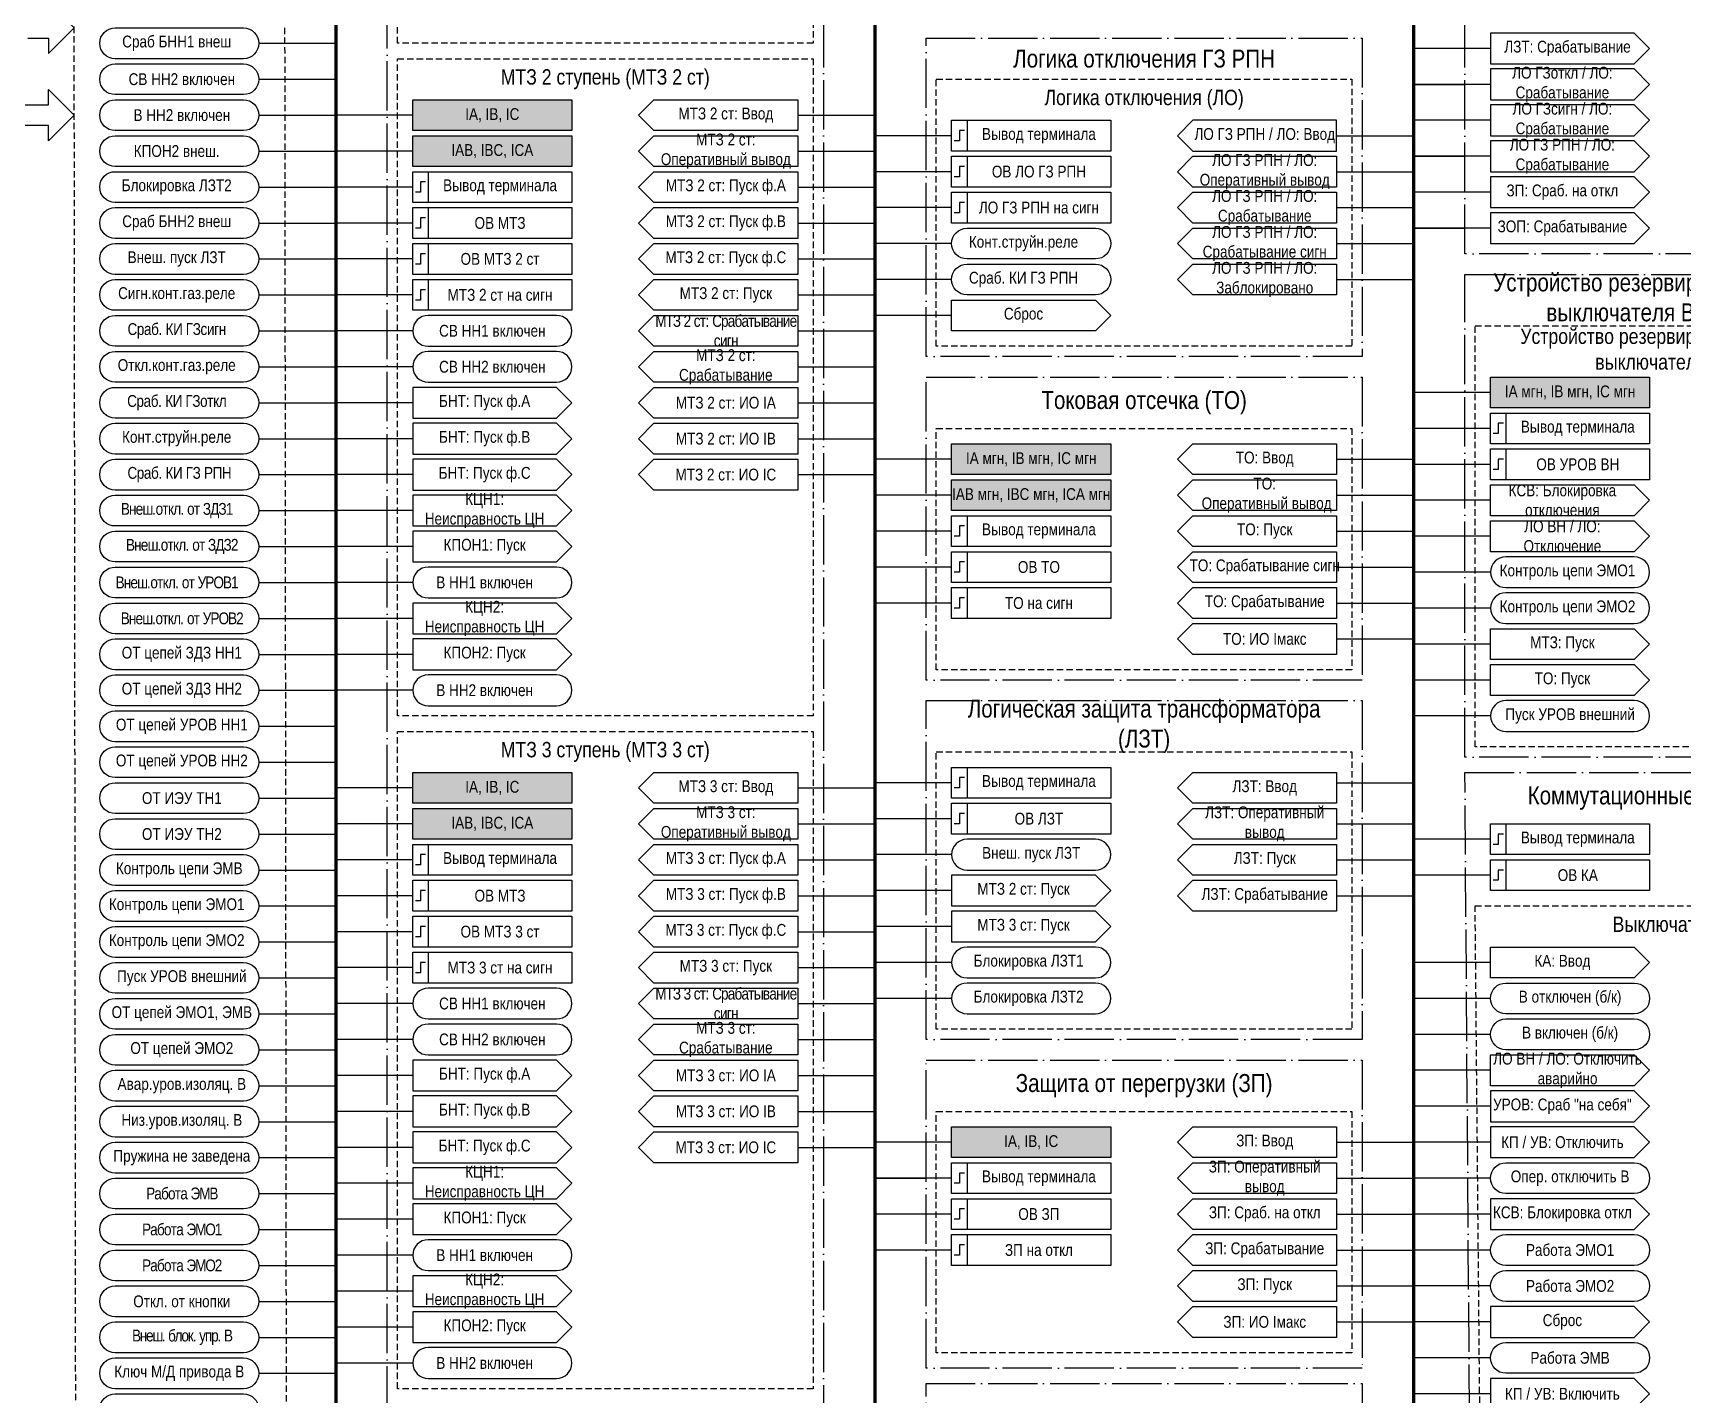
# Model space of a CAD drawing. Header units: millimetres. Extents: x -2016 to 1983, y 0 to 841.
# Drawn here: x -1825 to -1503.5, y 342.8 to 608 of the extents above; entities that cross this region are included whole.
import ezdxf

# ---------------------------------------------------------------- set-up
doc = ezdxf.new("R2010")
doc.units = ezdxf.units.MM
doc.linetypes.add('ACAD_ISO04W100', pattern=[30, 24, -3, 0, -3])
doc.linetypes.add('штриховая2', pattern=[0.375, 0.25, -0.125])
doc.layers.add('TEXT', color=7, linetype='Continuous', lineweight=25)
doc.styles.add('2.5_Gost_RD', font='ARIALN.TTF', dxfattribs={"height": 2.5})
doc.styles.add('3.5_Gost_RD', font='ARIALN.TTF', dxfattribs={"height": 3.5})

msp = doc.modelspace()

# ---------------------------------------------------------------- hatches: boundary and pattern name
at = {"ltscale": 100, "true_color": 0xef8637}
h = msp.add_hatch(color=30, dxfattribs=at)
h.dxf.hatch_style = 1
h.paths.add_polyline_path([(-1751, 595), (-1720, 595), (-1720, 589), (-1751, 589)])
h = msp.add_hatch(color=30, dxfattribs=at)
h.dxf.hatch_style = 1
h.paths.add_polyline_path([(-1751, 588), (-1720, 588), (-1720, 582), (-1751, 582)])
h = msp.add_hatch(color=30, dxfattribs=at)
h.dxf.hatch_style = 1
h.paths.add_polyline_path([(-1541, 541), (-1510, 541), (-1510, 535), (-1541, 535)])
h = msp.add_hatch(color=30, dxfattribs=at)
h.dxf.hatch_style = 1
h.paths.add_polyline_path([(-1646, 528), (-1615, 528), (-1615, 522), (-1646, 522)])
h = msp.add_hatch(color=30, dxfattribs=at)
h.dxf.hatch_style = 1
h.paths.add_polyline_path([(-1646, 521), (-1615, 521), (-1615, 515), (-1646, 515)])
h = msp.add_hatch(color=30, dxfattribs=at)
h.dxf.hatch_style = 1
h.paths.add_polyline_path([(-1751, 464), (-1720, 464), (-1720, 458), (-1751, 458)])
h = msp.add_hatch(color=30, dxfattribs=at)
h.dxf.hatch_style = 1
h.paths.add_polyline_path([(-1751, 457), (-1720, 457), (-1720, 451), (-1751, 451)])
h = msp.add_hatch(color=30, dxfattribs=at)
h.dxf.hatch_style = 1
h.paths.add_polyline_path([(-1646, 395), (-1615, 395), (-1615, 389), (-1646, 389)])

# ---------------------------------------------------------------- linework, layer by layer
at = {"lineweight": 100, "ltscale": 100}
for p, q in [((-1766, 744), (-1766, 100)), ((-1661, 744), (-1661, 100)), ((-1556, 744), (-1556, 100))]:
    msp.add_line(p, q, dxfattribs=at)
at = {"ltscale": 100}
for p, q in [((-1781, 606), (-1766, 606)), ((-1541, 605), (-1556, 605)), ((-1781, 599), (-1766, 599)), ((-1541, 598), (-1556, 598)), ((-1556, 598), (-1546, 598)), ((-1781, 592), (-1766, 592)), ((-1751, 592), (-1766, 592)), ((-1676, 592), (-1661, 592)), ((-1541, 591), (-1556, 591)), ((-1646, 588), (-1661, 588)), ((-1571, 588), (-1556, 588)), ((-1781, 585), (-1766, 585)), ((-1751, 585), (-1766, 585)), ((-1676, 585), (-1661, 585)), ((-1541, 584), (-1556, 584)), ((-1556, 584), (-1546, 584)), ((-1646, 581), (-1661, 581)), ((-1571, 581), (-1556, 581)), ((-1781, 578), (-1766, 578)), ((-1751, 578), (-1766, 578)), ((-1676, 578), (-1661, 578)), ((-1541, 577), (-1556, 577)), ((-1646, 574), (-1661, 574)), ((-1571, 574), (-1556, 574)), ((-1781, 571), (-1766, 571)), ((-1751, 571), (-1766, 571)), ((-1676, 571), (-1661, 571)), ((-1541, 570), (-1556, 570)), ((-1556, 570), (-1546, 570)), ((-1646, 567), (-1661, 567)), ((-1571, 567), (-1556, 567)), ((-1781, 564), (-1766, 564)), ((-1751, 564), (-1766, 564)), ((-1676, 564), (-1661, 564)), ((-1646, 560), (-1661, 560)), ((-1571, 560), (-1556, 560)), ((-1781, 557), (-1766, 557)), ((-1751, 557), (-1766, 557)), ((-1676, 557), (-1661, 557)), ((-1646, 553), (-1661, 553)), ((-1781, 550), (-1766, 550)), ((-1751, 550), (-1766, 550)), ((-1676, 550), (-1661, 550)), ((-1781, 543), (-1766, 543)), ((-1751, 543), (-1766, 543)), ((-1676, 543), (-1661, 543)), ((-1541, 538), (-1556, 538)), ((-1781, 536), (-1766, 536)), ((-1751, 536), (-1766, 536)), ((-1676, 536), (-1661, 536)), ((-1541, 531), (-1556, 531)), ((-1781, 529), (-1766, 529)), ((-1751, 529), (-1766, 529)), ((-1676, 529), (-1661, 529)), ((-1646, 525), (-1661, 525)), ((-1571, 525), (-1556, 525)), ((-1781, 522), (-1766, 522)), ((-1751, 522), (-1766, 522)), ((-1676, 522), (-1661, 522)), ((-1541, 524), (-1556, 524)), ((-1646, 518), (-1661, 518)), ((-1571, 518), (-1556, 518)), ((-1781, 515), (-1766, 515)), ((-1751, 515), (-1766, 515)), ((-1541, 517), (-1556, 517)), ((-1781, 508), (-1766, 508)), ((-1751, 508), (-1766, 508)), ((-1646, 511), (-1661, 511)), ((-1571, 511), (-1556, 511)), ((-1541, 510), (-1556, 510)), ((-1646, 504), (-1661, 504)), ((-1571, 504), (-1556, 504)), ((-1541, 503), (-1556, 503)), ((-1781, 501), (-1766, 501)), ((-1751, 501), (-1766, 501)), ((-1646, 497), (-1661, 497)), ((-1571, 497), (-1556, 497)), ((-1541, 496), (-1556, 496)), ((-1781, 494), (-1766, 494)), ((-1751, 494), (-1766, 494)), ((-1571, 490), (-1556, 490)), ((-1541, 489), (-1556, 489)), ((-1781, 487), (-1766, 487)), ((-1751, 487), (-1766, 487)), ((-1781, 480), (-1766, 480)), ((-1751, 480), (-1766, 480)), ((-1541, 482), (-1556, 482)), ((-1781, 473), (-1766, 473)), ((-1541, 475), (-1556, 475)), ((-1781, 466), (-1766, 466)), ((-1751, 461), (-1766, 461)), ((-1676, 461), (-1661, 461)), ((-1646, 462), (-1661, 462)), ((-1571, 462), (-1556, 462)), ((-1781, 459), (-1766, 459)), ((-1751, 454), (-1766, 454)), ((-1676, 454), (-1661, 454)), ((-1646, 455), (-1661, 455)), ((-1571, 454), (-1556, 454)), ((-1781, 452), (-1766, 452)), ((-1541, 451), (-1556, 451)), ((-1751, 447), (-1766, 447)), ((-1676, 447), (-1661, 447)), ((-1646, 448), (-1661, 448)), ((-1571, 447), (-1556, 447)), ((-1781, 445), (-1766, 445)), ((-1541, 444), (-1556, 444)), ((-1646, 441), (-1661, 441)), ((-1781, 438), (-1766, 438)), ((-1751, 440), (-1766, 440)), ((-1676, 440), (-1661, 440)), ((-1571, 440), (-1556, 440)), ((-1781, 431), (-1766, 431)), ((-1751, 433), (-1766, 433)), ((-1676, 433), (-1661, 433)), ((-1646, 434), (-1661, 434)), ((-1751, 426), (-1766, 426)), ((-1676, 426), (-1661, 426)), ((-1646, 427), (-1661, 427)), ((-1541, 427), (-1556, 427)), ((-1781, 424), (-1766, 424)), ((-1751, 419), (-1766, 419)), ((-1676, 419), (-1661, 419)), ((-1646, 420), (-1661, 420)), ((-1541, 420), (-1556, 420)), ((-1781, 417), (-1766, 417)), ((-1751, 412), (-1766, 412)), ((-1676, 412), (-1661, 412)), ((-1541, 413), (-1556, 413)), ((-1781, 410), (-1766, 410)), ((-1541, 406), (-1556, 406)), ((-1781, 403), (-1766, 403)), ((-1751, 405), (-1766, 405)), ((-1676, 405), (-1661, 405)), ((-1541, 399), (-1556, 399)), ((-1781, 396), (-1766, 396)), ((-1751, 398), (-1766, 398)), ((-1676, 398), (-1661, 398)), ((-1751, 391), (-1766, 391)), ((-1676, 391), (-1661, 391)), ((-1646, 392), (-1661, 392)), ((-1571, 392), (-1556, 392)), ((-1541, 392), (-1556, 392)), ((-1781, 389), (-1766, 389)), ((-1751, 384), (-1766, 384)), ((-1646, 385), (-1661, 385)), ((-1661, 385), (-1651, 385)), ((-1571, 385), (-1556, 385)), ((-1541, 385), (-1556, 385)), ((-1781, 382), (-1766, 382)), ((-1751, 377), (-1766, 377)), ((-1646, 378), (-1661, 378)), ((-1571, 378), (-1556, 378)), ((-1541, 378), (-1556, 378)), ((-1781, 375), (-1766, 375)), ((-1751, 370), (-1766, 370)), ((-1646, 371), (-1661, 371)), ((-1571, 371), (-1556, 371)), ((-1541, 371), (-1556, 371)), ((-1781, 368), (-1766, 368)), ((-1599, 367), (-1602, 364)), ((-1599, 367), (-1571, 367)), ((-1602, 364), (-1599, 361)), ((-1571, 364), (-1556, 364)), ((-1541, 364), (-1556, 364)), ((-1781, 361), (-1766, 361)), ((-1751, 363), (-1766, 363)), ((-1599, 360), (-1602, 357)), ((-1602, 357), (-1599, 354)), ((-1599, 360), (-1571, 360)), ((-1571, 357), (-1556, 357)), ((-1541, 357), (-1556, 357)), ((-1781, 354), (-1766, 354)), ((-1751, 356), (-1766, 356)), ((-1751, 349), (-1766, 349)), ((-1541, 350), (-1556, 350)), ((-1781, 347), (-1766, 347)), ((-1541, 343), (-1556, 343))]:
    msp.add_line(p, q, dxfattribs=at)
at = {"color": 251, "linetype": 'ACAD_ISO04W100', "lineweight": 30, "ltscale": 0.4, "true_color": 0x58595b}
for points in [[(-1756, 744), (-1671, 744), (-1671, 121), (-1756, 121)], [(-1546, 744), (-1461, 744), (-1461, 565), (-1546, 565)], [(-1651, 607), (-1566, 607), (-1566, 545), (-1651, 545)], [(-1546, 561), (-1461, 561), (-1461, 467), (-1546, 467)], [(-1651, 541), (-1566, 541), (-1566, 482), (-1651, 482)], [(-1651, 478), (-1566, 478), (-1566, 412), (-1651, 412)], [(-1546, 464), (-1461, 464), (-1460, 327), (-1545, 327)], [(-1651, 408), (-1566, 408), (-1566, 348), (-1651, 348)], [(-1651, 345), (-1566, 345), (-1566, 282), (-1651, 282)]]:
    msp.add_lwpolyline(points, close=True, dxfattribs=at)
at = {"linetype": 'штриховая2', "ltscale": 5}
for points in [[(-1754, 734), (-1673, 734), (-1673, 606), (-1754, 606)], [(-1754, 603), (-1673, 603), (-1673, 475), (-1754, 475)], [(-1649, 599), (-1568, 599), (-1568, 547), (-1649, 547)], [(-1544, 551), (-1463, 551), (-1463, 469), (-1544, 469)], [(-1649, 531), (-1568, 531), (-1568, 484), (-1649, 484)], [(-1754, 472), (-1673, 472), (-1673, 344), (-1754, 344)], [(-1649, 468), (-1568, 468), (-1568, 414), (-1649, 414)], [(-1544, 438), (-1463, 438), (-1462, 330), (-1543, 330)], [(-1649, 398), (-1568, 398), (-1568, 351), (-1649, 351)]]:
    msp.add_lwpolyline(points, close=True, dxfattribs=at)
at = {"color": 7, "linetype": 'штриховая2', "ltscale": 5}
msp.add_lwpolyline([(-1817, 639), (-1776, 639), (-1775.5, 173), (-1816.5, 173)], close=True, dxfattribs=at)
at = {"ltscale": 100}
for points in [[(-1826, 607), (-1822, 607), (-1822, 604), (-1817, 609), (-1822, 614), (-1822, 611), (-1826, 611)], [(-1510, 605), (-1513, 608), (-1541, 608), (-1541, 602), (-1513, 602), (-1510, 605)], [(-1510, 598), (-1513, 601), (-1541, 601), (-1541, 595), (-1513, 595), (-1510, 598)], [(-1891, 594), (-1822, 594), (-1822, 597), (-1817, 592), (-1822, 587), (-1822, 590), (-1891, 590)], [(-1510, 591), (-1513, 594), (-1541, 594), (-1541, 588), (-1513, 588), (-1510, 591)], [(-1510, 584), (-1513, 587), (-1541, 587), (-1541, 581), (-1513, 581), (-1510, 584)], [(-1510, 577), (-1513, 580), (-1541, 580), (-1541, 574), (-1513, 574), (-1510, 577)], [(-1602, 574), (-1599, 577), (-1571, 577), (-1571, 571), (-1599, 571), (-1602, 574)], [(-1510, 570), (-1513, 573), (-1541, 573), (-1541, 567), (-1513, 567), (-1510, 570)], [(-1602, 567), (-1599, 570), (-1571, 570), (-1571, 564), (-1599, 564), (-1602, 567)], [(-1602, 560), (-1599, 563), (-1571, 563), (-1571, 557), (-1599, 557), (-1602, 560)], [(-1646, 556), (-1618, 556), (-1615, 553), (-1618, 550), (-1646, 550), (-1646, 556)], [(-1720, 536), (-1723, 539), (-1751, 539), (-1751, 533), (-1723, 533), (-1720, 536)], [(-1720, 529), (-1723, 532), (-1751, 532), (-1751, 526), (-1723, 526), (-1720, 529)], [(-1720, 522), (-1723, 525), (-1751, 525), (-1751, 519), (-1723, 519), (-1720, 522)], [(-1720, 515), (-1723, 518), (-1751, 518), (-1751, 512), (-1723, 512), (-1720, 515)], [(-1541, 520), (-1513, 520), (-1510, 517), (-1513, 514), (-1541, 514), (-1541, 520)], [(-1602, 511), (-1599, 514), (-1571, 514), (-1571, 508), (-1599, 508), (-1602, 511)], [(-1541, 513), (-1513, 513), (-1510, 510), (-1513, 507), (-1541, 507), (-1541, 513)], [(-1720, 508), (-1723, 511), (-1751, 511), (-1751, 505), (-1723, 505), (-1720, 508)], [(-1602, 504), (-1599, 507), (-1571, 507), (-1571, 501), (-1599, 501), (-1602, 504)], [(-1602, 497), (-1599, 500), (-1571, 500), (-1571, 494), (-1599, 494), (-1602, 497)], [(-1720, 494), (-1723, 497), (-1751, 497), (-1751, 491), (-1723, 491), (-1720, 494)], [(-1602, 490), (-1599, 493), (-1571, 493), (-1571, 487), (-1599, 487), (-1602, 490)], [(-1541, 492), (-1513, 492), (-1510, 489), (-1513, 486), (-1541, 486), (-1541, 492)], [(-1720, 487), (-1723, 490), (-1751, 490), (-1751, 484), (-1723, 484), (-1720, 487)], [(-1541, 485), (-1513, 485), (-1510, 482), (-1513, 479), (-1541, 479), (-1541, 485)], [(-1602, 461), (-1599, 464), (-1571, 464), (-1571, 458), (-1599, 458), (-1602, 461)], [(-1602, 454), (-1599, 457), (-1571, 457), (-1571, 451), (-1599, 451), (-1602, 454)], [(-1602, 447), (-1599, 450), (-1571, 450), (-1571, 444), (-1599, 444), (-1602, 447)], [(-1615, 441), (-1618, 444), (-1646, 444), (-1646, 438), (-1618, 438), (-1615, 441)], [(-1602, 440), (-1599, 443), (-1571, 443), (-1571, 437), (-1599, 437), (-1602, 440)], [(-1615, 434), (-1618, 437), (-1646, 437), (-1646, 431), (-1618, 431), (-1615, 434)], [(-1720, 405), (-1723, 408), (-1751, 408), (-1751, 402), (-1723, 402), (-1720, 405)], [(-1720, 398), (-1723, 401), (-1751, 401), (-1751, 395), (-1723, 395), (-1720, 398)], [(-1720, 391), (-1723, 394), (-1751, 394), (-1751, 388), (-1723, 388), (-1720, 391)], [(-1602, 392), (-1599, 395), (-1571, 395), (-1571, 389), (-1599, 389), (-1602, 392)], [(-1720, 384), (-1723, 387), (-1751, 387), (-1751, 381), (-1723, 381), (-1720, 384)], [(-1602, 385), (-1599, 388), (-1571, 388), (-1571, 382), (-1599, 382), (-1602, 385)], [(-1720, 377), (-1723, 380), (-1751, 380), (-1751, 374), (-1723, 374), (-1720, 377)], [(-1602, 364), (-1599, 367), (-1571, 367), (-1571, 361), (-1599, 361), (-1602, 364)], [(-1720, 363), (-1723, 366), (-1751, 366), (-1751, 360), (-1723, 360), (-1720, 363)], [(-1720, 356), (-1723, 359), (-1751, 359), (-1751, 353), (-1723, 353), (-1720, 356)], [(-1602, 357), (-1599, 360), (-1571, 360), (-1571, 354), (-1599, 354), (-1602, 357)]]:
    msp.add_lwpolyline(points, dxfattribs=at)
for points in [[(-1809, 603, -1), (-1809, 609), (-1784, 609, -1), (-1784, 603)], [(-1809, 596, -1), (-1809, 602), (-1784, 602, -1), (-1784, 596)], [(-1809, 589, -1), (-1809, 595), (-1784, 595, -1), (-1784, 589)], [(-1809, 582, -1), (-1809, 588), (-1784, 588, -1), (-1784, 582)], [(-1809, 575, -1), (-1809, 581), (-1784, 581, -1), (-1784, 575)], [(-1809, 568, -1), (-1809, 574), (-1784, 574, -1), (-1784, 568)], [(-1643, 564, -1), (-1643, 570), (-1618, 570, -1), (-1618, 564)], [(-1809, 561, -1), (-1809, 567), (-1784, 567, -1), (-1784, 561)], [(-1643, 557, -1), (-1643, 563), (-1618, 563, -1), (-1618, 557)], [(-1809, 554, -1), (-1809, 560), (-1784, 560, -1), (-1784, 554)], [(-1809, 547, -1), (-1809, 553), (-1784, 553, -1), (-1784, 547)], [(-1748, 547), (-1723, 547, 1), (-1723, 553), (-1748, 553, 1)], [(-1809, 540, -1), (-1809, 546), (-1784, 546, -1), (-1784, 540)], [(-1748, 540), (-1723, 540, 1), (-1723, 546), (-1748, 546, 1)], [(-1809, 533, -1), (-1809, 539), (-1784, 539, -1), (-1784, 533)], [(-1809, 526, -1), (-1809, 532), (-1784, 532, -1), (-1784, 526)], [(-1809, 519, -1), (-1809, 525), (-1784, 525, -1), (-1784, 519)], [(-1809, 512, -1), (-1809, 518), (-1784, 518, -1), (-1784, 512)], [(-1809, 505, -1), (-1809, 511), (-1784, 511, -1), (-1784, 505)], [(-1538, 500), (-1513, 500, 1), (-1513, 506), (-1538, 506, 1)], [(-1809, 498, -1), (-1809, 504), (-1784, 504, -1), (-1784, 498)], [(-1748, 498), (-1723, 498, 1), (-1723, 504), (-1748, 504, 1)], [(-1538, 493), (-1513, 493, 1), (-1513, 499), (-1538, 499, 1)], [(-1809, 491, -1), (-1809, 497), (-1784, 497, -1), (-1784, 491)], [(-1809, 484, -1), (-1809, 490), (-1784, 490, -1), (-1784, 484)], [(-1809, 477, -1), (-1809, 483), (-1784, 483, -1), (-1784, 477)], [(-1748, 477), (-1723, 477, 1), (-1723, 483), (-1748, 483, 1)], [(-1809, 470, -1), (-1809, 476), (-1784, 476, -1), (-1784, 470)], [(-1538, 472), (-1513, 472, 1), (-1513, 478), (-1538, 478, 1)], [(-1809, 463, -1), (-1809, 469), (-1784, 469, -1), (-1784, 463)], [(-1809, 456, -1), (-1809, 462), (-1784, 462, -1), (-1784, 456)], [(-1809, 449, -1), (-1809, 455), (-1784, 455, -1), (-1784, 449)], [(-1643, 445), (-1618, 445, 1), (-1618, 451), (-1643, 451, 1)], [(-1809, 442, -1), (-1809, 448), (-1784, 448, -1), (-1784, 442)], [(-1809, 435, -1), (-1809, 441), (-1784, 441, -1), (-1784, 435)], [(-1809, 428, -1), (-1809, 434), (-1784, 434, -1), (-1784, 428)], [(-1643, 424), (-1618, 424, 1), (-1618, 430), (-1643, 430, 1)], [(-1809, 421, -1), (-1809, 427), (-1784, 427, -1), (-1784, 421)], [(-1748, 416), (-1723, 416, 1), (-1723, 422), (-1748, 422, 1)], [(-1643, 417), (-1618, 417, 1), (-1618, 423), (-1643, 423, 1)], [(-1538, 417, -1), (-1538, 423), (-1513, 423, -1), (-1513, 417)], [(-1809, 414, -1), (-1809, 420), (-1784, 420, -1), (-1784, 414)], [(-1748, 409), (-1723, 409, 1), (-1723, 415), (-1748, 415, 1)], [(-1538, 410, -1), (-1538, 416), (-1513, 416, -1), (-1513, 410)], [(-1809, 407, -1), (-1809, 413), (-1784, 413, -1), (-1784, 407)], [(-1809, 400, -1), (-1809, 406), (-1784, 406, -1), (-1784, 400)], [(-1809, 393, -1), (-1809, 399), (-1784, 399, -1), (-1784, 393)], [(-1809, 386, -1), (-1809, 392), (-1784, 392, -1), (-1784, 386)], [(-1538, 382, -1), (-1538, 388), (-1513, 388, -1), (-1513, 382)], [(-1809, 379, -1), (-1809, 385), (-1784, 385, -1), (-1784, 379)], [(-1809, 372, -1), (-1809, 378), (-1784, 378, -1), (-1784, 372)], [(-1748, 367), (-1723, 367, 1), (-1723, 373), (-1748, 373, 1)], [(-1538, 368, -1), (-1538, 374), (-1513, 374, -1), (-1513, 368)], [(-1809, 365, -1), (-1809, 371), (-1784, 371, -1), (-1784, 365)], [(-1538, 361, -1), (-1538, 367), (-1513, 367, -1), (-1513, 361)], [(-1809, 358, -1), (-1809, 364), (-1784, 364, -1), (-1784, 358)], [(-1809, 351, -1), (-1809, 357), (-1784, 357, -1), (-1784, 351)], [(-1748, 346), (-1723, 346, 1), (-1723, 352), (-1748, 352, 1)], [(-1538, 347, -1), (-1538, 353), (-1513, 353, -1), (-1513, 347)], [(-1809, 344, -1), (-1809, 350), (-1784, 350, -1), (-1784, 344)], [(-1809, 337, -1), (-1809, 343), (-1784, 343, -1), (-1784, 337)]]:
    msp.add_lwpolyline(points, format="xyb", close=True, dxfattribs=at)
for points in [[(-1751, 595), (-1720, 595), (-1720, 589), (-1751, 589)], [(-1676, 595), (-1676, 589), (-1704, 589), (-1707, 592), (-1704, 595)], [(-1646, 591), (-1643, 591), (-1643, 585), (-1646, 585)], [(-1646, 591), (-1615, 591), (-1615, 585), (-1646, 585)], [(-1599, 591), (-1602, 588), (-1599, 585), (-1571, 585), (-1571, 591)], [(-1751, 588), (-1720, 588), (-1720, 582), (-1751, 582)], [(-1676, 588), (-1676, 582), (-1704, 582), (-1707, 585), (-1704, 588)], [(-1646, 584), (-1643, 584), (-1643, 578), (-1646, 578)], [(-1646, 584), (-1615, 584), (-1615, 578), (-1646, 578)], [(-1599, 584), (-1571, 584), (-1571, 578), (-1599, 578), (-1602, 581)], [(-1751, 581), (-1748, 581), (-1748, 575), (-1751, 575)], [(-1751, 581), (-1720, 581), (-1720, 575), (-1751, 575)], [(-1676, 581), (-1676, 575), (-1704, 575), (-1707, 578), (-1704, 581)], [(-1646, 577), (-1643, 577), (-1643, 571), (-1646, 571)], [(-1646, 577), (-1615, 577), (-1615, 571), (-1646, 571)], [(-1751, 574), (-1748, 574), (-1748, 568), (-1751, 568)], [(-1751, 574), (-1720, 574), (-1720, 568), (-1751, 568)], [(-1676, 574), (-1676, 568), (-1704, 568), (-1707, 571), (-1704, 574)], [(-1751, 567), (-1748, 567), (-1748, 561), (-1751, 561)], [(-1751, 567), (-1720, 567), (-1720, 561), (-1751, 561)], [(-1676, 567), (-1676, 561), (-1704, 561), (-1707, 564), (-1704, 567)], [(-1751, 560), (-1748, 560), (-1748, 554), (-1751, 554)], [(-1751, 560), (-1720, 560), (-1720, 554), (-1751, 554)], [(-1676, 560), (-1676, 554), (-1704, 554), (-1707, 557), (-1704, 560)], [(-1676, 553), (-1676, 547), (-1704, 547), (-1707, 550), (-1704, 553)], [(-1676, 546), (-1676, 540), (-1704, 540), (-1707, 543), (-1704, 546)], [(-1541, 541), (-1510, 541), (-1510, 535), (-1541, 535)], [(-1676, 539), (-1676, 533), (-1704, 533), (-1707, 536), (-1704, 539)], [(-1541, 534), (-1538, 534), (-1538, 528), (-1541, 528)], [(-1541, 534), (-1510, 534), (-1510, 528), (-1541, 528)], [(-1676, 532), (-1676, 526), (-1704, 526), (-1707, 529), (-1704, 532)], [(-1646, 528), (-1615, 528), (-1615, 522), (-1646, 522)], [(-1571, 528), (-1571, 522), (-1599, 522), (-1602, 525), (-1599, 528)], [(-1676, 525), (-1676, 519), (-1704, 519), (-1707, 522), (-1704, 525)], [(-1541, 527), (-1510, 527), (-1510, 521), (-1541, 521)], [(-1541, 527), (-1538, 527), (-1538, 521), (-1541, 521)], [(-1646, 521), (-1615, 521), (-1615, 515), (-1646, 515)], [(-1571, 521), (-1571, 515), (-1599, 515), (-1602, 518), (-1599, 521)], [(-1646, 514), (-1643, 514), (-1643, 508), (-1646, 508)], [(-1646, 514), (-1615, 514), (-1615, 508), (-1646, 508)], [(-1646, 507), (-1615, 507), (-1615, 501), (-1646, 501)], [(-1646, 507), (-1643, 507), (-1643, 501), (-1646, 501)], [(-1646, 500), (-1643, 500), (-1643, 494), (-1646, 494)], [(-1646, 500), (-1615, 500), (-1615, 494), (-1646, 494)], [(-1751, 464), (-1720, 464), (-1720, 458), (-1751, 458)], [(-1676, 464), (-1676, 458), (-1704, 458), (-1707, 461), (-1704, 464)], [(-1646, 465), (-1643, 465), (-1643, 459), (-1646, 459)], [(-1646, 465), (-1615, 465), (-1615, 459), (-1646, 459)], [(-1751, 457), (-1720, 457), (-1720, 451), (-1751, 451)], [(-1676, 457), (-1676, 451), (-1704, 451), (-1707, 454), (-1704, 457)], [(-1646, 458), (-1643, 458), (-1643, 452), (-1646, 452)], [(-1646, 458), (-1615, 458), (-1615, 452), (-1646, 452)], [(-1541, 454), (-1538, 454), (-1538, 448), (-1541, 448)], [(-1541, 454), (-1510, 454), (-1510, 448), (-1541, 448)], [(-1751, 450), (-1748, 450), (-1748, 444), (-1751, 444)], [(-1751, 450), (-1720, 450), (-1720, 444), (-1751, 444)], [(-1676, 450), (-1676, 444), (-1704, 444), (-1707, 447), (-1704, 450)], [(-1541, 447), (-1538, 447), (-1538, 441), (-1541, 441)], [(-1541, 447), (-1510, 447), (-1510, 441), (-1541, 441)], [(-1751, 443), (-1748, 443), (-1748, 437), (-1751, 437)], [(-1751, 443), (-1720, 443), (-1720, 437), (-1751, 437)], [(-1676, 443), (-1676, 437), (-1704, 437), (-1707, 440), (-1704, 443)], [(-1751, 436), (-1748, 436), (-1748, 430), (-1751, 430)], [(-1751, 436), (-1720, 436), (-1720, 430), (-1751, 430)], [(-1676, 436), (-1676, 430), (-1704, 430), (-1707, 433), (-1704, 436)], [(-1751, 429), (-1748, 429), (-1748, 423), (-1751, 423)], [(-1751, 429), (-1720, 429), (-1720, 423), (-1751, 423)], [(-1676, 429), (-1676, 423), (-1704, 423), (-1707, 426), (-1704, 429)], [(-1513, 424), (-1541, 424), (-1541, 430), (-1513, 430), (-1510, 427)], [(-1676, 422), (-1676, 416), (-1704, 416), (-1707, 419), (-1704, 422)], [(-1676, 415), (-1676, 409), (-1704, 409), (-1707, 412), (-1704, 415)], [(-1513, 403), (-1541, 403), (-1541, 409), (-1513, 409), (-1510, 406)], [(-1676, 408), (-1676, 402), (-1704, 402), (-1707, 405), (-1704, 408)], [(-1541, 402), (-1541, 396), (-1513, 396), (-1510, 399), (-1513, 402)], [(-1676, 401), (-1676, 395), (-1704, 395), (-1707, 398), (-1704, 401)], [(-1676, 394), (-1676, 388), (-1704, 388), (-1707, 391), (-1704, 394)], [(-1646, 395), (-1615, 395), (-1615, 389), (-1646, 389)], [(-1541, 395), (-1541, 389), (-1513, 389), (-1510, 392), (-1513, 395)], [(-1646, 388), (-1643, 388), (-1643, 382), (-1646, 382)], [(-1646, 388), (-1615, 388), (-1615, 382), (-1646, 382)], [(-1646, 381), (-1643, 381), (-1643, 375), (-1646, 375)], [(-1646, 381), (-1615, 381), (-1615, 375), (-1646, 375)], [(-1599, 381), (-1571, 381), (-1571, 375), (-1599, 375), (-1602, 378)], [(-1541, 381), (-1541, 375), (-1513, 375), (-1510, 378), (-1513, 381)], [(-1646, 374), (-1643, 374), (-1643, 368), (-1646, 368)], [(-1646, 374), (-1615, 374), (-1615, 368), (-1646, 368)], [(-1599, 374), (-1571, 374), (-1571, 368), (-1599, 368), (-1602, 371)], [(-1541, 360), (-1541, 354), (-1513, 354), (-1510, 357), (-1513, 360)], [(-1541, 346), (-1541, 340), (-1513, 340), (-1510, 343), (-1513, 346)]]:
    msp.add_lwpolyline(points, close=True, dxfattribs=at)
at = {"lineweight": 30, "ltscale": 100}
for points in [[(-1643.5, 589), (-1644.5, 589), (-1644.5, 587), (-1645.5, 587)], [(-1643.5, 582), (-1644.5, 582), (-1644.5, 580), (-1645.5, 580)], [(-1748.5, 579), (-1749.5, 579), (-1749.5, 577), (-1750.5, 577)], [(-1643.5, 575), (-1644.5, 575), (-1644.5, 573), (-1645.5, 573)], [(-1748.5, 572), (-1749.5, 572), (-1749.5, 570), (-1750.5, 570)], [(-1748.5, 565), (-1749.5, 565), (-1749.5, 563), (-1750.5, 563)], [(-1748.5, 558), (-1749.5, 558), (-1749.5, 556), (-1750.5, 556)], [(-1538.5, 532), (-1539.5, 532), (-1539.5, 530), (-1540.5, 530)], [(-1538.5, 525), (-1539.5, 525), (-1539.5, 523), (-1540.5, 523)], [(-1643.5, 512), (-1644.5, 512), (-1644.5, 510), (-1645.5, 510)], [(-1643.5, 505), (-1644.5, 505), (-1644.5, 503), (-1645.5, 503)], [(-1643.5, 498), (-1644.5, 498), (-1644.5, 496), (-1645.5, 496)], [(-1643.5, 463), (-1644.5, 463), (-1644.5, 461), (-1645.5, 461)], [(-1643.5, 456), (-1644.5, 456), (-1644.5, 454), (-1645.5, 454)], [(-1538.5, 452), (-1539.5, 452), (-1539.5, 450), (-1540.5, 450)], [(-1748.5, 448), (-1749.5, 448), (-1749.5, 446), (-1750.5, 446)], [(-1538.5, 445), (-1539.5, 445), (-1539.5, 443), (-1540.5, 443)], [(-1748.5, 441), (-1749.5, 441), (-1749.5, 439), (-1750.5, 439)], [(-1748.5, 434), (-1749.5, 434), (-1749.5, 432), (-1750.5, 432)], [(-1748.5, 427), (-1749.5, 427), (-1749.5, 425), (-1750.5, 425)], [(-1643.5, 386), (-1644.5, 386), (-1644.5, 384), (-1645.5, 384)], [(-1643.5, 379), (-1644.5, 379), (-1644.5, 377), (-1645.5, 377)], [(-1643.5, 372), (-1644.5, 372), (-1644.5, 370), (-1645.5, 370)]]:
    msp.add_lwpolyline(points, dxfattribs=at)

# ---------------------------------------------------------------- texts
at = {"ltscale": 100, "char_height": 2.3, "attachment_point": 5, "style": '2.5_Gost_RD'}
for s, insert, width in [('Сраб БНН1 внеш', (-1797, 606), 27.9711), ('ЛЗТ: Срабатывание ', (-1526, 605), 28), ('СВ НН2 включен', (-1796, 599), 31), ('В НН2 включен', (-1796, 592), 28), ('МТЗ 2 ст: Ввод', (-1690, 592), 28), ('МТЗ 2 ст: Оперативный вывод', (-1690, 585), 28), ('ЛО ГЗ РПН / ЛО: Ввод', (-1585, 588), 28), ('КПОН2 внеш.', (-1797, 585), 31), ('ЛО ГЗ РПН / ЛО: Оперативный вывод', (-1585, 581), 30.44), ('МТЗ 2 ст: Пуск ф.А', (-1690, 578), 28), ('ЛО ГЗ РПН / ЛО: Срабатывание', (-1585, 574), 28), ('Сраб БНН2 внеш', (-1797, 571), 27.9711), ('МТЗ 2 ст: Пуск ф.В', (-1690, 571), 28), ('ЛО ГЗ РПН / ЛО: Срабатывание сигн', (-1585, 567), 28), ('\\A1;Конт.струйн.реле', (-1632, 567), 31), ('МТЗ 2 ст: Пуск ф.С', (-1690, 564), 28), ('ЛО ГЗ РПН / ЛО: Заблокировано', (-1585, 560), 28), ('\\A1;Сраб. КИ ГЗ РПН', (-1632, 560), 31), ('МТЗ 2 ст: Пуск', (-1690, 557), 28), ('{\\T0.9;МТЗ 2 ст: Срабатывание сигн}', (-1690, 550), 28), ('Сброс', (-1632, 553), 28), ('СВ НН1 включен', (-1735.5, 550), 31), ('СВ НН2 включен', (-1735.5, 543), 31), ('МТЗ 2 ст: Срабатывание ', (-1690, 543), 28), ('МТЗ 2 ст: ИО IА', (-1690, 536), 28), ('\\A1;Конт.струйн.реле', (-1797, 529), 31), ('МТЗ 2 ст: ИО IВ', (-1690, 529), 28), ('ТО: Ввод', (-1585, 525), 28), ('\\A1;{\\T0.95;Сраб. КИ ГЗ РПН}', (-1796.5, 522), 31), ('МТЗ 2 ст: ИО IС', (-1690, 522), 28), ('ТО:\\P Оперативный вывод', (-1585, 518), 28), ('КЦН1: Неисправность ЦН', (-1737, 515), 24.1147), ('{\\T0.9;Внеш.откл. от ЗДЗ1}', (-1797, 515), 31), ('{\\T0.9;Внеш.откл. от ЗДЗ2}', (-1796, 508), 31), ('КПОН1: Пуск', (-1737, 508), 28), ('{\\T0.9;Внеш.откл. от УРОВ1}', (-1797, 501), 31), ('В НН1 включен', (-1737, 501), 28), ('{\\T0.9;Внеш.откл. от УРОВ2}', (-1796, 494), 31), ('КЦН2: Неисправность ЦН', (-1737, 494), 24.1147), ('ОТ цепей ЗДЗ НН1', (-1796, 487), 31), ('КПОН2: Пуск', (-1737, 487), 28), ('ОТ цепей ЗДЗ НН2', (-1796, 480), 31), ('В НН2 включен', (-1737, 480), 28), ('ОТ цепей УРОВ НН1', (-1796, 473), 31), ('ОТ цепей УРОВ НН2', (-1796, 466), 31), ('ОТ ИЭУ ТН1', (-1796, 459), 31), ('МТЗ 3 ст: Ввод', (-1690, 461), 28), ('МТЗ 3 ст: Оперативный вывод', (-1690, 454), 28), ('ОТ ИЭУ ТН2', (-1796, 452), 31), ('МТЗ 3 ст: Пуск ф.А', (-1690, 447), 28), ('МТЗ 3 ст: Пуск ф.В', (-1690, 440), 28), ('МТЗ 3 ст: Пуск ф.С', (-1690, 433), 28), ('Пуск УРОВ внешний', (-1796, 424), 31), ('МТЗ 3 ст: Пуск', (-1690, 426), 28), ('{\\T0.9;МТЗ 3 ст: Срабатывание сигн}', (-1690, 419), 28), ('В отключен (б/к)', (-1525.5, 420), 31), ('СВ НН1 включен', (-1735.5, 419), 31), ('МТЗ 3 ст: Срабатывание ', (-1690, 412), 28), ('СВ НН2 включен', (-1735.5, 412), 31), ('В включен (б/к)', (-1525.5, 413), 31), ('МТЗ 3 ст: ИО IА', (-1690, 405), 28), ('МТЗ 3 ст: ИО IВ', (-1690, 398), 28), ('УРОВ: Сраб "на себя"', (-1527, 399), 28), ('ЗП: Ввод', (-1585, 392), 28), ('КП / УВ: Отключить', (-1527, 392), 28), ('МТЗ 3 ст: ИО IС', (-1690, 391), 28), ('КЦН1: Неисправность ЦН', (-1737, 384), 24.1147), ('Опер. отключить В', (-1525.5, 385), 31), ('КПОН1: Пуск', (-1737, 377), 28), ('В НН1 включен', (-1737, 370), 28), ('Работа ЭМО1', (-1525.5, 371), 31), ('КЦН2: Неисправность ЦН', (-1737, 363), 24.1147), ('ЗП: Пуск', (-1585, 364), 28), ('Работа ЭМО2', (-1525.5, 364), 31), ('КПОН2: Пуск', (-1737, 356), 28), ('ЗП: ИО Iмакс', (-1585, 357), 28), ('Работа ЭМВ', (-1525.5, 350), 31), ('В НН2 включен', (-1737, 349), 28)]:
    msp.add_mtext(s, dxfattribs=dict(at, insert=insert, width=width))
at = {"color": 30, "ltscale": 100, "true_color": 0xef8637, "attachment_point": 5, "style": '3.5_Gost_RD'}
for s, insert, char_height, width in [('Логика отключения ГЗ РПН ', (-1608.5, 603), 3.5, 85), ('МТЗ 2 ступень (МТЗ 2 ст)', (-1713.5, 599), 3, 81), ('Логика отключения (ЛО)', (-1608.5, 595), 3, 81), ('Устройство резервирования при отказе выключателя ВН (УРОВ ВН)', (-1503.5, 556), 3.5, 85), ('Устройство резервирования при отказе выключателя (УРОВ)', (-1503.5, 546), 3, 81), ('Токовая отсечка (ТО)', (-1608.5, 536), 3.5, 85), ('Логическая защита трансформатора \\P(ЛЗТ) ', (-1608.5, 473), 3.5, 85), ('МТЗ 3 ступень (МТЗ 3 ст)', (-1713.5, 468), 3, 81), ('Коммутационные аппараты (КА)', (-1503.5, 459), 3.5, 85), ('{\\C30;\\c3639023;Выключатель (В)}', (-1503.5, 434), 3, 81), ('Защита от перегрузки (ЗП)', (-1608.5, 403), 3.5, 85)]:
    msp.add_mtext(s, dxfattribs=dict(at, insert=insert, char_height=char_height, width=width))
at = {"color": 0, "ltscale": 100, "char_height": 2.3, "attachment_point": 5, "style": '2.5_Gost_RD'}
for s, insert, width in [('{\\C256;IA, IB, IC}', (-1735.5, 592), 23.725), ('{\\C256;IAB, IBC, ICA}', (-1735.5, 585), 23.725), ('{\\C256;Вывод терминала}', (-1734, 578), 28), ('{\\C256;МТЗ 2 ст на сигн}', (-1734, 557), 28), ('{\\C256;IA мгн, IB мгн, IC мгн}', (-1630.5, 525), 31), ('{\\C256;IAB мгн, IBC мгн, ICA мгн}', (-1630.5, 518), 31), ('{\\C256;IA, IB, IC}', (-1735.5, 461), 23.725), ('{\\C256;IAB, IBC, ICA}', (-1735.5, 454), 23.725), ('{\\C256;Вывод терминала}', (-1524, 451), 28), ('{\\C256;Вывод терминала}', (-1734, 447), 28), ('{\\C256;ОВ КА}', (-1524, 444), 28), ('{\\C256;КА: Ввод}', (-1527, 427), 28), ('{\\C256;МТЗ 3 ст на сигн}', (-1734, 426), 28), ('{\\C256;IA, IB, IC}', (-1630.5, 392), 23.725), ('{\\C256;Вывод терминала}', (-1629, 385), 28)]:
    msp.add_mtext(s, dxfattribs=dict(at, insert=insert, width=width))
at = {"layer": 'TEXT', "ltscale": 100, "char_height": 2.3, "attachment_point": 5, "style": '2.5_Gost_RD'}
for s, insert, width in [('ЛО ГЗоткл / ЛО: Срабатывание', (-1527, 598), 28), ('ЛО ГЗсигн / ЛО: Срабатывание', (-1527, 591), 28), ('ЛО ГЗ РПН / ЛО: Срабатывание', (-1527, 584), 28), ('\\A1;Блокировка ЛЗТ2', (-1797, 578), 31), ('ЗП: Сраб. на откл', (-1527, 577), 28), ('ЗОП: Срабатывание', (-1527, 570), 28), ('\\A1;Внеш. пуск ЛЗТ', (-1797, 564), 31), ('\\A1;Сигн.конт.газ.реле', (-1797, 557), 31), ('\\A1;{\\T0.95;Сраб. КИ ГЗсигн}', (-1797, 550), 31), ('\\A1;Откл.конт.газ.реле', (-1797, 543), 31), ('\\A1;{\\T0.95;Сраб. КИ ГЗоткл}', (-1797, 536), 31), ('БНТ: Пуск ф.А', (-1737, 536), 28), ('БНТ: Пуск ф.В', (-1737, 529), 28), ('Вывод терминала', (-1524, 531), 28), ('ОВ УРОВ ВН', (-1524, 524), 28), ('БНТ: Пуск ф.С', (-1737, 522), 28), ('КСВ: Блокировка отключения', (-1527, 517), 28), ('ЛО ВН / ЛО: Отключение', (-1527, 510), 28), ('Контроль цепи ЭМО1', (-1526, 503), 28), ('Контроль цепи ЭМО2', (-1526, 496), 28), ('МТЗ: Пуск', (-1527, 489), 28), ('ТО: Пуск', (-1527, 482), 28), ('Пуск УРОВ внешний', (-1525.5, 475), 31), ('ЛЗТ: Ввод', (-1585, 461), 28), ('ЛЗТ: Оперативный вывод', (-1585, 454), 28), ('\\A1;Внеш. пуск ЛЗТ', (-1630.5, 448), 31), ('ЛЗТ: Пуск', (-1585, 447), 28), ('Контроль цепи ЭМВ', (-1796.5, 445), 28), ('МТЗ 2 ст: Пуск', (-1632, 441), 28), ('ЛЗТ: Срабатывание', (-1585, 440), 28), ('Контроль цепи ЭМО1', (-1797, 438), 28), ('МТЗ 3 ст: Пуск', (-1632, 434), 28), ('Контроль цепи ЭМО2', (-1797, 431), 28), ('\\A1;Блокировка ЛЗТ1', (-1631, 427), 31), ('\\A1;Блокировка ЛЗТ2', (-1631, 420), 31), ('ОТ цепей ЭМО1, ЭМВ', (-1796, 417), 31), ('ОТ цепей ЭМО2', (-1796, 410), 31), ('ЛО ВН / ЛО: Отключить аварийно', (-1526, 406), 29.7284), ('БНТ: Пуск ф.А', (-1737, 405), 28), ('Авар.уров.изоляц. В', (-1796, 403), 31), ('БНТ: Пуск ф.В', (-1737, 398), 28), ('Низ.уров.изоляц. В', (-1796, 396), 31), ('БНТ: Пуск ф.С', (-1737, 391), 28), ('Пружина не заведена', (-1796, 389), 28), ('ЗП: Оперативный вывод', (-1585, 385), 28), ('{\\T0.9;Работа ЭМВ}', (-1796, 382), 31), ('ЗП: Сраб. на откл', (-1585, 378), 28), ('КСВ: Блокировка откл', (-1527, 378), 28), ('{\\T0.9;Работа ЭМО1}', (-1796, 375), 31), ('{\\T0.9;Работа ЭМО2}', (-1796, 368), 31), ('Откл. от кнопки', (-1796, 361), 31), ('Сброс', (-1527, 357), 28), ('{\\T0.85;Внеш. блок. упр. В}', (-1796, 354), 31), ('Ключ М/Д привода В', (-1796.5, 347), 31), ('КП / УВ: Включить', (-1527, 343), 28)]:
    msp.add_mtext(s, dxfattribs=dict(at, insert=insert, width=width))
at = {"layer": 'TEXT', "color": 0, "ltscale": 100, "char_height": 2.3, "attachment_point": 5, "style": '2.5_Gost_RD'}
for s, insert, width in [('{\\C256;Вывод терминала}', (-1629, 588), 28), ('{\\C256;ОВ ЛО ГЗ РПН}', (-1629, 581), 28), ('{\\C256;ЛО ГЗ РПН на сигн}', (-1629, 574), 28), ('{\\C256;ОВ МТЗ}', (-1734, 571), 28), ('{\\C256;ОВ МТЗ 2 ст}', (-1734, 564), 28), ('{\\C256;IA мгн, IB мгн, IC мгн}', (-1525.5, 538), 31), ('{\\C256;Вывод терминала}', (-1629, 511), 28), ('{\\C256;ТО: Пуск}', (-1585, 511), 28), ('{\\C256;ОВ ТО}', (-1629, 504), 28), ('{\\C256;ТО: Срабатывание сигн}', (-1585, 504), 28), ('{\\C256;ТО: Срабатывание}', (-1585, 497), 28), ('{\\C256;ТО на сигн}', (-1629, 497), 28), ('{\\C256;ТО: ИО Iмакс}', (-1585, 490), 28), ('{\\C256;Вывод терминала}', (-1629, 462), 28), ('{\\C256;ОВ ЛЗТ}', (-1629, 455), 28), ('{\\C256;ОВ МТЗ}', (-1734, 440), 28), ('{\\C256;ОВ МТЗ 3 ст}', (-1734, 433), 28), ('{\\C256;ОВ ЗП}', (-1629, 378), 28), ('{\\C256;ЗП на откл}', (-1629, 371), 28), ('{\\C256;ЗП: Срабатывание }', (-1585, 371), 28)]:
    msp.add_mtext(s, dxfattribs=dict(at, insert=insert, width=width))

doc.saveas('drawing.dxf')
